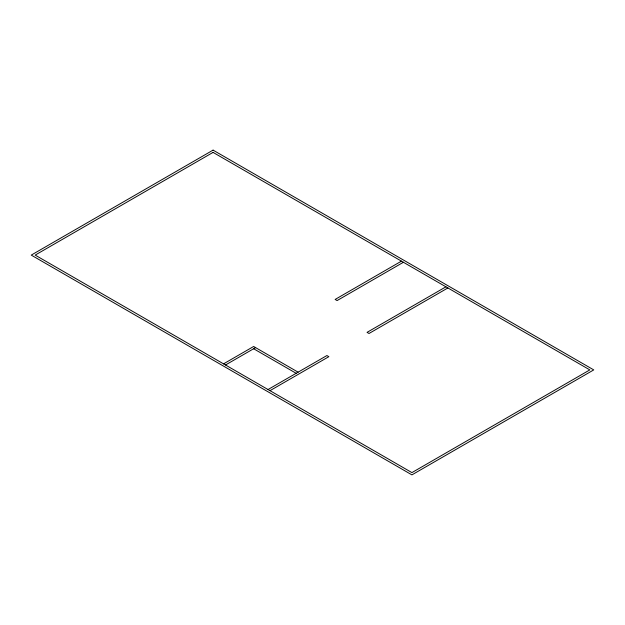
<?xml version="1.0" encoding="UTF-8"?>
<svg xmlns="http://www.w3.org/2000/svg" width="625" height="625" viewBox="0 0 625 625"><rect width="100%" height="100%" fill="white"/><g stroke="black" fill="none" stroke-linecap="round" stroke-linejoin="round"><path stroke-width="0.94" d="M223.547 363.859L253.633 346.484L298.109 372.164M401.453 261.141L335.133 299.438L337.094 300.57L403.414 262.273M225.508 364.992L255.594 347.617M268.023 389.539L326.891 355.547L328.852 356.68L269.984 390.672M445.93 286.82L367.047 332.359L369.008 333.492L447.891 287.953M253.633 348.75L296.148 373.297M213.078 150.125L31.25 255.102L411.922 474.875L593.75 369.898L213.078 150.125M213.078 152.391L35.172 255.102L411.922 472.609L589.828 369.898L213.078 152.391"/></g></svg>
